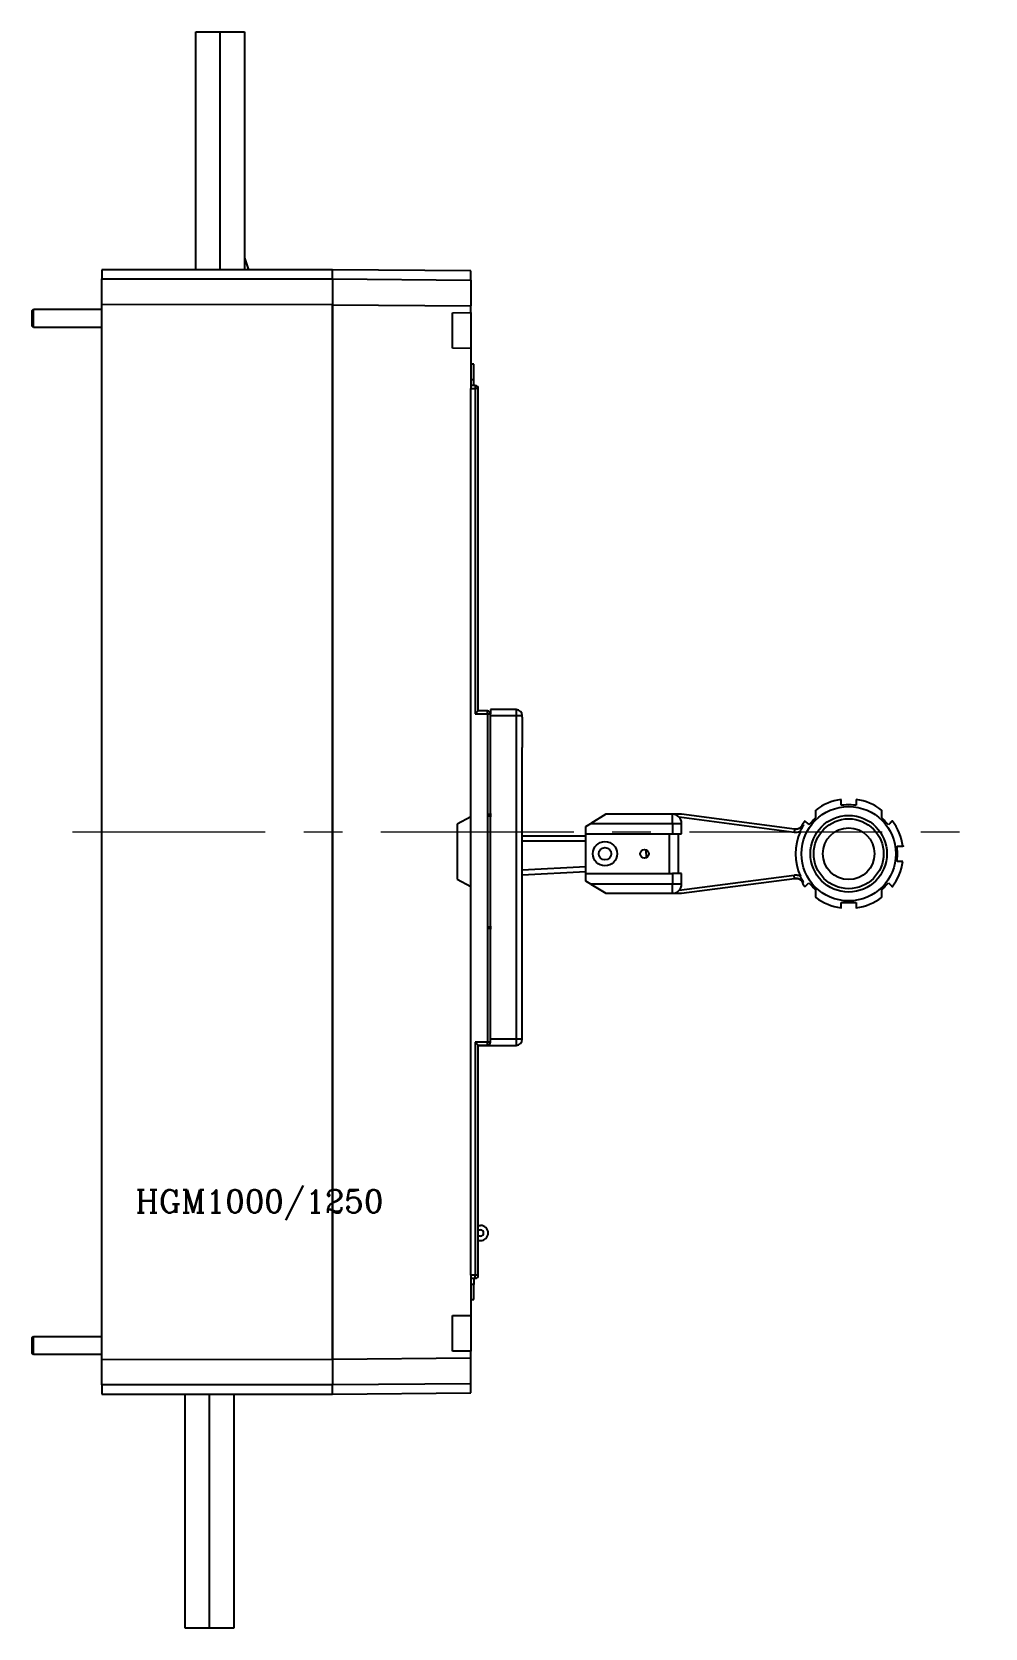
# Model space of a CAD drawing. Header units: millimetres. Extents: x 0 to 314, y 0 to 525.
import ezdxf

# ---------------------------------------------------------------- set-up
doc = ezdxf.new("R2010")
doc.units = ezdxf.units.MM
doc.linetypes.add('CENTERX2', pattern=[101.6, 63.5, -12.7, 12.7, -12.7])
doc.layers.add('FORMAT', color=7, linetype='Continuous')
doc.styles.add('ROMANC', font='ROMANC')

# ---------------------------------------------------------------- blocks, each defined once
blk = doc.blocks.new('hgm1000-1250-l')
at = {"color": 7, "linetype": 'Continuous', "lineweight": 25}
for p, q in [((33907.89, 8454.5), (33915.89, 8454.5)), ((33907.89, 8376.25), (33907.89, 8454.5)), ((33915.89, 8454.5), (33923.89, 8454.5)), ((33915.89, 8376.25), (33915.89, 8454.5)), ((33923.89, 8454.5), (33923.89, 8376.25)), ((33923.89, 8380.21), (33925.23, 8376.25)), ((33952.89, 8376.25), (33876.89, 8376.25)), ((33876.89, 8376.25), (33876.89, 8373.26)), ((33876.89, 8373.26), (33952.89, 8373.26)), ((33876.89, 8364.75), (33876.89, 8373.26)), ((33998.39, 8375.85), (33952.89, 8376.25)), ((33952.89, 8373.26), (33952.89, 8376.25)), ((33952.89, 8373.26), (33952.89, 8364.88)), ((33952.89, 8373.25), (33998.39, 8372.86)), ((33998.39, 8372.86), (33998.39, 8375.85)), ((33998.39, 8372.86), (33998.39, 8364.34)), ((33853.89, 8362.75), (33854.39, 8363.25)), ((33853.89, 8362.75), (33853.89, 8357.76)), ((33854.39, 8363.25), (33876.89, 8363.25)), ((33854.39, 8357.25), (33854.39, 8363.25)), ((33876.89, 8364.75), (33952.89, 8364.88)), ((33876.89, 8017.75), (33876.89, 8364.75)), ((33952.89, 8364.88), (33952.89, 8017.62)), ((33952.89, 8364.74), (33998.39, 8364.34)), ((33952.89, 8017.77), (33952.89, 8364.74)), ((33952.89, 8364.74), (33998.39, 8364.34)), ((33992.39, 8362.1), (33998.39, 8362.15)), ((33992.39, 8350.41), (33992.39, 8362.1)), ((33998.39, 8362.15), (33998.39, 8364.34)), ((33998.39, 8364.34), (33998.39, 8364.34)), ((33998.39, 8362.15), (33998.39, 8350.35)), ((33853.89, 8357.76), (33853.89, 8357.75)), ((33854.39, 8357.25), (33853.89, 8357.75)), ((33876.89, 8357.25), (33854.39, 8357.25)), ((33998.39, 8350.35), (33992.39, 8350.41)), ((33998.39, 8350.35), (33998.39, 8337.67)), ((33999.39, 8345.15), (33998.39, 8345.15)), ((33999.39, 8340.15), (33999.39, 8345.15)), ((33998.39, 8340.15), (33999.39, 8340.15)), ((33999.89, 8338.15), (33998.39, 8338.15)), ((33998.39, 8337.67), (33998.39, 8337.15)), ((33998.39, 8337.15), (33999.89, 8337.15)), ((33998.39, 8045.35), (33998.39, 8337.15)), ((33999.39, 8338.15), (33999.39, 8340.15)), ((33999.89, 8338.15), (33999.89, 8337.15)), ((34000.89, 8337.15), (33999.89, 8337.15)), ((33999.89, 8337.15), (33999.89, 8230.1)), ((34000.89, 8231.1), (34000.89, 8337.15)), ((34000.89, 8231.1), (33999.89, 8230.1)), ((34003.89, 8231.1), (34000.89, 8231.1)), ((34003.89, 8230.1), (34003.89, 8231.1)), ((34013.39, 8231.5), (34004.89, 8231.5)), ((34004.89, 8231.5), (34004.89, 8230.1)), ((34013.39, 8231.5), (34013.39, 8229.5)), ((33999.89, 8230.1), (34003.89, 8230.1)), ((34003.89, 8230.1), (34004.89, 8230.1)), ((34003.89, 8230.1), (34003.89, 8122.1)), ((34004.89, 8197.25), (34004.89, 8230.1)), ((34004.89, 8229.5), (34013.39, 8229.5)), ((34013.39, 8229.5), (34015.39, 8229.5)), ((34013.39, 8229.5), (34013.39, 8123)), ((34015.39, 8229), (34015.39, 8229.5)), ((34015.39, 8229), (34015.39, 8219)), ((34015.39, 8123), (34015.39, 8219)), ((33998.39, 8196.25), (33993.89, 8193.75)), ((34004.59, 8196.25), (34004.59, 8197.25)), ((34004.59, 8197.25), (34004.89, 8197.25)), ((34004.89, 8196.25), (34004.59, 8196.25)), ((34004.89, 8197.25), (34004.89, 8196.25)), ((34004.89, 8160.25), (34004.89, 8196.25)), ((34036.36, 8193.06), (34037.99, 8194.06)), ((34042.86, 8197.06), (34037.99, 8194.06)), ((34037.99, 8194.06), (34064.86, 8194.06)), ((34064.86, 8197.06), (34042.86, 8197.06)), ((34064.86, 8194.06), (34064.86, 8197.06)), ((34067.86, 8197.06), (34064.86, 8197.06)), ((34064.86, 8194.06), (34067.86, 8194.06)), ((34064.86, 8194.06), (34064.86, 8190.56)), ((34067, 8196.17), (34104.94, 8191.17)), ((34105.07, 8192.16), (34067.86, 8197.06)), ((34067.86, 8190.56), (34067.86, 8194.06)), ((34110.43, 8194.26), (34109.78, 8193.61)), ((34135.94, 8193.61), (34135.29, 8194.26)), ((33993.89, 8193.75), (33993.89, 8175.75)), ((34036.36, 8189.83), (34015.39, 8189.83)), ((34036.36, 8190.56), (34036.36, 8193.06)), ((34036.36, 8190.56), (34064.86, 8190.56)), ((34036.36, 8177.56), (34036.36, 8190.56)), ((34063.86, 8177.56), (34063.86, 8190.56)), ((34064.86, 8190.56), (34067.86, 8190.56)), ((34066.86, 8177.56), (34066.86, 8190.56)), ((34105.07, 8192.16), (34104.94, 8191.17)), ((34015.39, 8177.12), (34036.36, 8178.22)), ((33993.89, 8175.75), (33998.39, 8173.25)), ((34036.36, 8175.06), (34036.36, 8177.56)), ((34036.36, 8177.56), (34064.86, 8177.56)), ((34037.99, 8174.06), (34036.36, 8175.06)), ((34064.86, 8174.06), (34037.99, 8174.06)), ((34037.99, 8174.06), (34042.86, 8171.06)), ((34064.86, 8177.56), (34064.86, 8174.06)), ((34067.86, 8177.56), (34064.86, 8177.56)), ((34067.86, 8174.06), (34064.86, 8174.06)), ((34064.86, 8171.06), (34064.86, 8174.06)), ((34104.94, 8176.95), (34067, 8171.96)), ((34067.86, 8174.06), (34067.86, 8177.56)), ((34067.86, 8171.06), (34105.07, 8175.96)), ((34105.07, 8175.96), (34104.94, 8176.95)), ((34107.75, 8174.55), (34108.02, 8174.6)), ((34109.78, 8174.52), (34110.43, 8173.86)), ((34135.29, 8173.86), (34135.94, 8174.52)), ((34042.86, 8171.06), (34064.86, 8171.06)), ((34064.86, 8171.06), (34067.86, 8171.06)), ((34004.59, 8159.25), (34004.59, 8160.25)), ((34004.59, 8160.25), (34004.89, 8160.25)), ((34004.89, 8159.25), (34004.59, 8159.25)), ((34004.89, 8160.25), (34004.89, 8159.25)), ((34004.89, 8122.1), (34004.89, 8159.25)), ((33999.89, 8122.1), (33999.89, 8045.35)), ((34003.89, 8122.1), (33999.89, 8122.1)), ((34000.89, 8121.1), (33999.89, 8122.1)), ((34000.89, 8121.1), (34003.89, 8121.1)), ((34000.89, 8045.35), (34000.89, 8121.1)), ((34000.89, 8121), (34013.39, 8121)), ((34004.89, 8122.1), (34003.89, 8122.1)), ((34003.89, 8121.1), (34003.89, 8122.1)), ((34015.39, 8123), (34013.39, 8123)), ((34013.39, 8123), (34013.39, 8121)), ((34000.89, 8061.75), (34001.64, 8061.75)), ((34000.89, 8060.25), (34001.64, 8060.25)), ((34001.64, 8058.25), (34000.89, 8058.25)), ((34000.89, 8056.75), (34001.64, 8056.75)), ((33999.89, 8045.35), (33998.39, 8045.35)), ((33998.39, 8045.35), (33998.39, 8044.83)), ((33998.39, 8044.83), (33998.39, 8032.15)), ((33998.39, 8044.35), (33999.89, 8044.35)), ((33999.39, 8042.35), (33998.39, 8042.35)), ((33999.39, 8044.35), (33999.39, 8042.35)), ((33999.39, 8037.35), (33999.39, 8042.35)), ((34000.89, 8045.35), (33999.89, 8045.35)), ((33999.89, 8044.35), (33999.89, 8045.35)), ((33998.39, 8037.35), (33999.39, 8037.35)), ((33992.39, 8032.1), (33998.39, 8032.15)), ((33992.39, 8020.41), (33992.39, 8032.1)), ((33998.39, 8032.15), (33998.39, 8020.35)), ((33853.89, 8024.75), (33854.39, 8025.25)), ((33853.89, 8024.75), (33853.89, 8019.75)), ((33854.39, 8025.25), (33876.89, 8025.25)), ((33854.39, 8019.25), (33854.39, 8025.25)), ((33854.39, 8019.25), (33853.89, 8019.75)), ((33876.89, 8019.25), (33854.39, 8019.25)), ((33876.89, 8017.75), (33952.89, 8017.62)), ((33876.89, 8009.24), (33876.89, 8017.75)), ((33952.89, 8017.77), (33998.39, 8018.16)), ((33952.89, 8017.77), (33998.39, 8018.16)), ((33952.89, 8017.62), (33952.89, 8009.24)), ((33998.39, 8020.35), (33992.39, 8020.41)), ((33998.39, 8018.16), (33998.39, 8020.35)), ((33998.39, 8018.16), (33998.39, 8018.16)), ((33998.39, 8009.65), (33998.39, 8018.16)), ((33952.89, 8009.24), (33876.89, 8009.24)), ((33876.89, 8009.24), (33876.89, 8006.25)), ((33876.89, 8006.25), (33952.89, 8006.25)), ((33904.39, 7929.25), (33904.39, 8006.25)), ((33912.39, 7929.25), (33912.39, 8006.25)), ((33920.39, 8006.25), (33920.39, 7929.25)), ((33998.39, 8009.65), (33952.89, 8009.25)), ((33952.89, 8006.25), (33952.89, 8009.24)), ((33952.89, 8006.25), (33998.39, 8006.65)), ((33998.39, 8006.65), (33998.39, 8009.65)), ((33912.39, 7929.25), (33904.39, 7929.25)), ((33920.39, 7929.25), (33912.39, 7929.25))]:
    blk.add_line(p, q, dxfattribs=at)
at = {"color": 8, "linetype": 'Continuous', "lineweight": 25}
for p, q in [((34015.39, 8188.33), (34036.36, 8188.33)), ((34056.07, 8185.38), (34056.16, 8182.78)), ((34036.36, 8179.72), (34015.39, 8178.62)), ((34013.39, 8123), (34004.89, 8123))]:
    blk.add_line(p, q, dxfattribs=at)
at = {"color": 7, "linetype": 'Continuous', "lineweight": 25}
for centre, radius in [((34122.86, 8184.06), 15.53), ((34122.86, 8184.06), 12.6), ((34122.86, 8184.06), 11.5), ((34122.86, 8184.06), 8.5), ((34042.61, 8184.06), 4), ((34042.61, 8184.06), 2.05), ((34055.61, 8184.06), 1.4)]:
    blk.add_circle(centre, radius, dxfattribs=at)
for centre, radius, start, end in [((33999.89, 8337.15), 1, 0, 90), ((34003.89, 8230.1), 1, 0, 90), ((34013.39, 8229.5), 2, 0, 90), ((34122.86, 8184.06), 18, 97.9922, 127.0197), ((34122.86, 8184.06), 16.08, 84.3669, 95.6331), ((34122.86, 8184.06), 18, 52.9855, 82.025), ((34064.86, 8194.06), 3, 0, 90), ((34122.86, 8184.06), 18, 143.0037, 149.7937), ((34122.86, 8184.06), 16.08, 132.1216, 140.6331), ((34122.86, 8184.06), 16.08, 39.3669, 47.8784), ((34122.86, 8184.06), 18, 7.9737, 37.0092), ((34122.86, 8184.06), 17.52, 155.1578, 204.8422), ((34122.86, 8184.06), 16.08, 354.3669, 5.6331), ((34122.86, 8184.06), 18, 322.9853, 352.0066), ((34064.86, 8174.06), 3, 270, 0), ((34122.86, 8184.06), 18, 211.8846, 217.0189), ((34122.86, 8184.06), 16.08, 219.3669, 227.8784), ((34122.86, 8184.06), 16.08, 312.1216, 320.6331), ((34122.86, 8184.06), 18, 232.995, 262.0222), ((34122.86, 8184.06), 16.08, 264.3669, 275.6331), ((34122.86, 8184.06), 18, 277.9893, 307.0097), ((34003.89, 8122.1), 1, 270, 0), ((34013.39, 8123), 2, 270, 0), ((34001.64, 8059.25), 2.5, 270, 90), ((34001.64, 8059.25), 1, 270, 90), ((33999.89, 8045.35), 1, 270, 0)]:
    blk.add_arc(centre, radius, start, end, dxfattribs=at)
for points, knots in [([(34120.36, 8200.06), (34120.36, 8200.12), (34120.36, 8200.21), (34120.36, 8200.32), (34120.36, 8200.44), (34120.36, 8200.63), (34120.36, 8200.83), (34120.36, 8201.02), (34120.36, 8201.14), (34120.36, 8201.26), (34120.36, 8201.37), (34120.36, 8201.47), (34120.36, 8201.56), (34120.36, 8201.63), (34120.36, 8201.7), (34120.36, 8201.76), (34120.36, 8201.79), (34120.36, 8201.82), (34120.36, 8201.84), (34120.36, 8201.87), (34120.36, 8201.88), (34120.36, 8201.89), (34120.36, 8201.89), (34120.36, 8201.89)], [0, 0, 0, 0, 0.049855, 0.074784, 0.099711, 0.149583, 0.255437, 0.308361, 0.361291, 0.414216, 0.467146, 0.520281, 0.573421, 0.626684, 0.679953, 0.733216, 0.786485, 0.786528, 0.839749, 0.893017, 0.946494, 0.999977, 1, 1, 1, 1]), ([(34121.28, 8200.06), (34121.03, 8200.06), (34120.71, 8200.06), (34120.42, 8200.06), (34120.36, 8200.06)], [0, 0, 0, 0, 0.79996, 1, 1, 1, 1]), ([(34125.36, 8200.06), (34125.29, 8200.06), (34125.01, 8200.06), (34124.69, 8200.06), (34124.44, 8200.06)], [0, 0, 0, 0, 0.234307, 1, 1, 1, 1]), ([(34125.36, 8201.89), (34125.36, 8201.89), (34125.36, 8201.89), (34125.36, 8201.88), (34125.36, 8201.86), (34125.36, 8201.83), (34125.36, 8201.78), (34125.36, 8201.71), (34125.36, 8201.64), (34125.36, 8201.54), (34125.36, 8201.44), (34125.36, 8201.32), (34125.36, 8201.18), (34125.36, 8201.03), (34125.36, 8200.87), (34125.36, 8200.69), (34125.36, 8200.43), (34125.36, 8200.21), (34125.36, 8200.06)], [0, 0, 0, 0, 0.000026, 0.062159, 0.124292, 0.186426, 0.248643, 0.310912, 0.373181, 0.43545, 0.497804, 0.560487, 0.62317, 0.685853, 0.748623, 0.811446, 0.874268, 1, 1, 1, 1]), ([(34109.78, 8193.61), (34109.57, 8193.82), (34109.09, 8194.3), (34108.59, 8194.8), (34108.54, 8194.84), (34108.52, 8194.87)], [0, 0, 0, 0, 0.26311, 0.615398, 1, 1, 1, 1]), ([(34112.03, 8198.43), (34112.03, 8198.43), (34112.03, 8198.43), (34112.04, 8198.42), (34112.05, 8198.41), (34112.07, 8198.39), (34112.08, 8198.38)], [0, 0, 0, 0, 0.332772, 0.499543, 0.666279, 1, 1, 1, 1]), ([(34112.08, 8195.99), (34112.08, 8196.31), (34112.08, 8196.94), (34112.08, 8197.62), (34112.08, 8198.13), (34112.08, 8198.3), (34112.08, 8198.38)], [0, 0, 0, 0, 0.248236, 0.497223, 0.748296, 1, 1, 1, 1]), ([(34133.64, 8198.38), (34133.66, 8198.39), (34133.67, 8198.41), (34133.68, 8198.42), (34133.7, 8198.43), (34133.69, 8198.43), (34133.69, 8198.43)], [0, 0, 0, 0, 0.333021, 0.499549, 0.666044, 1, 1, 1, 1]), ([(34133.64, 8198.38), (34133.64, 8198.3), (34133.64, 8198.13), (34133.64, 8197.63), (34133.64, 8196.95), (34133.64, 8196.31), (34133.64, 8195.99)], [0, 0, 0, 0, 0.248384, 0.497369, 0.748316, 1, 1, 1, 1]), ([(34137.2, 8194.87), (34137.21, 8194.88), (34137.26, 8194.92), (34137.16, 8194.83), (34137.01, 8194.68), (34136.74, 8194.41), (34136.39, 8194.05), (34136.09, 8193.76), (34135.94, 8193.61)], [0, 0, 0, 0, 0.059985, 0.239067, 0.418352, 0.636161, 0.817974, 1, 1, 1, 1]), ([(34104.81, 8192.2), (34104.9, 8192.19), (34105.11, 8192.17), (34105.4, 8192.17), (34105.66, 8192.2), (34105.87, 8192.24), (34106.11, 8192.3), (34106.39, 8192.41), (34106.62, 8192.52), (34106.8, 8192.63), (34107.01, 8192.77), (34107.24, 8192.95), (34107.42, 8193.14), (34107.55, 8193.28), (34107.65, 8193.42), (34107.72, 8193.52), (34107.75, 8193.57)], [0, 0, 0, 0, 0.072914, 0.183768, 0.25906, 0.296889, 0.36979, 0.480629, 0.555916, 0.593741, 0.666531, 0.777202, 0.852378, 0.890149, 0.944966, 1, 1, 1, 1]), ([(34104.94, 8191.17), (34105.16, 8191.15), (34105.62, 8191.12), (34106.18, 8191.19), (34106.63, 8191.3), (34106.85, 8191.38), (34106.96, 8191.42)], [0, 0, 0, 0, 0.325749, 0.660933, 0.829831, 1, 1, 1, 1]), ([(34108.02, 8193.53), (34107.99, 8193.48), (34107.9, 8193.36), (34107.75, 8193.16), (34107.55, 8192.96), (34107.37, 8192.8), (34107.18, 8192.66), (34106.97, 8192.53), (34106.71, 8192.4), (34106.46, 8192.3), (34106.21, 8192.23), (34105.97, 8192.17), (34105.71, 8192.14), (34105.48, 8192.13), (34105.26, 8192.14), (34105.13, 8192.16), (34105.07, 8192.16)], [0, 0, 0, 0, 0.045394, 0.133673, 0.21634, 0.294867, 0.340345, 0.428781, 0.511585, 0.590235, 0.663813, 0.737917, 0.812666, 0.887955, 0.943866, 1, 1, 1, 1]), ([(34106.96, 8191.42), (34107.02, 8191.55), (34107.13, 8191.8), (34107.37, 8192.29), (34107.66, 8192.87), (34107.89, 8193.31), (34108.01, 8193.52), (34108.02, 8193.53)], [0, 0, 0, 0, 0.159867, 0.323865, 0.656442, 0.996033, 1, 1, 1, 1]), ([(34108.02, 8193.53), (34107.99, 8193.53), (34107.94, 8193.54), (34107.87, 8193.55), (34107.8, 8193.56), (34107.77, 8193.57), (34107.75, 8193.57)], [0, 0, 0, 0, 0.249948, 0.499916, 0.749948, 1, 1, 1, 1]), ([(34138.86, 8185.64), (34138.86, 8185.9), (34138.86, 8186.22), (34138.86, 8186.5), (34138.86, 8186.56)], [0, 0, 0, 0, 0.79996, 1, 1, 1, 1]), ([(34138.86, 8186.56), (34138.92, 8186.56), (34139.01, 8186.56), (34139.12, 8186.56), (34139.23, 8186.56), (34139.43, 8186.56), (34139.61, 8186.56), (34139.8, 8186.56), (34139.94, 8186.56), (34140.07, 8186.56), (34140.17, 8186.56), (34140.26, 8186.56), (34140.36, 8186.56), (34140.44, 8186.56), (34140.5, 8186.56), (34140.55, 8186.56), (34140.61, 8186.56), (34140.64, 8186.56), (34140.67, 8186.56), (34140.68, 8186.56), (34140.68, 8186.56), (34140.69, 8186.56)], [0, 0, 0, 0, 0.049859, 0.074789, 0.099717, 0.149594, 0.255454, 0.290736, 0.361357, 0.432041, 0.467387, 0.502725, 0.573459, 0.644483, 0.679998, 0.715506, 0.78658, 0.857718, 0.89329, 0.928855, 1, 1, 1, 1]), ([(34138.86, 8181.56), (34138.86, 8181.63), (34138.86, 8181.92), (34138.86, 8182.24), (34138.86, 8182.48)], [0, 0, 0, 0, 0.234307, 1, 1, 1, 1]), ([(34140.69, 8181.56), (34140.69, 8181.56), (34140.69, 8181.56), (34140.68, 8181.56), (34140.66, 8181.56), (34140.63, 8181.56), (34140.58, 8181.56), (34140.51, 8181.56), (34140.43, 8181.56), (34140.34, 8181.56), (34140.24, 8181.56), (34140.11, 8181.56), (34139.98, 8181.56), (34139.83, 8181.56), (34139.66, 8181.56), (34139.49, 8181.56), (34139.23, 8181.56), (34139.01, 8181.56), (34138.86, 8181.56)], [0, 0, 0, 0, 0.000044, 0.062176, 0.124309, 0.186441, 0.248657, 0.310925, 0.373193, 0.435461, 0.497813, 0.560495, 0.623177, 0.685859, 0.748627, 0.811449, 0.874271, 1, 1, 1, 1]), ([(34107.75, 8174.55), (34107.71, 8174.62), (34107.63, 8174.74), (34107.47, 8174.94), (34107.29, 8175.12), (34107.09, 8175.3), (34106.9, 8175.44), (34106.68, 8175.57), (34106.46, 8175.69), (34106.2, 8175.79), (34105.98, 8175.86), (34105.73, 8175.91), (34105.48, 8175.95), (34105.22, 8175.96), (34105.01, 8175.95), (34104.88, 8175.93), (34104.81, 8175.93)], [0, 0, 0, 0, 0.072448, 0.127439, 0.219996, 0.295011, 0.367511, 0.422538, 0.515152, 0.590208, 0.66292, 0.718109, 0.810996, 0.886275, 0.943019, 1, 1, 1, 1]), ([(34106.96, 8176.7), (34106.91, 8176.72), (34106.75, 8176.78), (34106.48, 8176.86), (34106.15, 8176.93), (34105.87, 8176.97), (34105.61, 8176.99), (34105.38, 8176.99), (34105.14, 8176.98), (34105, 8176.96), (34104.94, 8176.95)], [0, 0, 0, 0, 0.081612, 0.245512, 0.410637, 0.576882, 0.661103, 0.787722, 0.914873, 1, 1, 1, 1]), ([(34105.07, 8175.96), (34105.41, 8175.97), (34106.1, 8176), (34107.06, 8175.6), (34107.69, 8175.07), (34107.95, 8174.7), (34108.02, 8174.6)], [0, 0, 0, 0, 0.297338, 0.597028, 0.895508, 1, 1, 1, 1]), ([(34108.02, 8174.6), (34108.01, 8174.6), (34107.89, 8174.81), (34107.66, 8175.25), (34107.37, 8175.83), (34107.13, 8176.32), (34107.02, 8176.57), (34106.96, 8176.7)], [0, 0, 0, 0, 0.003967, 0.338025, 0.676134, 0.836338, 1, 1, 1, 1]), ([(34108.5, 8173.23), (34108.5, 8173.24), (34108.52, 8173.25), (34108.74, 8173.47), (34109.14, 8173.87), (34109.6, 8174.34), (34109.78, 8174.52)], [0, 0, 0, 0, 0.194093, 0.418306, 0.781487, 1, 1, 1, 1]), ([(34135.94, 8174.52), (34136.27, 8174.18), (34136.74, 8173.72), (34137.06, 8173.4), (34137.19, 8173.27), (34137.25, 8173.21), (34137.23, 8173.23), (34137.23, 8173.23)], [0, 0, 0, 0, 0.438527, 0.614498, 0.792266, 0.970233, 1, 1, 1, 1]), ([(34112.08, 8169.74), (34112.07, 8169.73), (34112.05, 8169.72), (34112.04, 8169.7), (34112.03, 8169.69), (34112.03, 8169.69), (34112.03, 8169.7)], [0, 0, 0, 0, 0.333021, 0.49955, 0.666044, 1, 1, 1, 1]), ([(34112.08, 8169.74), (34112.08, 8169.93), (34112.08, 8170.32), (34112.08, 8171.53), (34112.08, 8172.14)], [0, 0, 0, 0, 0.497387, 1, 1, 1, 1]), ([(34120.36, 8166.24), (34120.36, 8166.24), (34120.36, 8166.23), (34120.36, 8166.24), (34120.36, 8166.26), (34120.36, 8166.3), (34120.36, 8166.35), (34120.36, 8166.41), (34120.36, 8166.49), (34120.36, 8166.58), (34120.36, 8166.69), (34120.36, 8166.81), (34120.36, 8166.94), (34120.36, 8167.09), (34120.36, 8167.26), (34120.36, 8167.44), (34120.36, 8167.69), (34120.36, 8167.91), (34120.36, 8168.06)], [0, 0, 0, 0, 0.000056, 0.062187, 0.124319, 0.18645, 0.248666, 0.310933, 0.3732, 0.435467, 0.497819, 0.5605, 0.623181, 0.685862, 0.74863, 0.811451, 0.874272, 1, 1, 1, 1]), ([(34120.36, 8168.06), (34120.43, 8168.06), (34120.72, 8168.06), (34121.04, 8168.06), (34121.28, 8168.06)], [0, 0, 0, 0, 0.234307, 1, 1, 1, 1]), ([(34124.44, 8168.06), (34124.7, 8168.06), (34125.02, 8168.06), (34125.3, 8168.06), (34125.36, 8168.06)], [0, 0, 0, 0, 0.79996, 1, 1, 1, 1]), ([(34125.36, 8168.06), (34125.36, 8168), (34125.36, 8167.91), (34125.36, 8167.8), (34125.36, 8167.69), (34125.36, 8167.5), (34125.36, 8167.29), (34125.36, 8167.11), (34125.36, 8166.98), (34125.36, 8166.86), (34125.36, 8166.75), (34125.36, 8166.66), (34125.36, 8166.57), (34125.36, 8166.49), (34125.36, 8166.42), (34125.36, 8166.37), (34125.36, 8166.33), (34125.36, 8166.31), (34125.36, 8166.28), (34125.36, 8166.26), (34125.36, 8166.24), (34125.36, 8166.23), (34125.36, 8166.24), (34125.36, 8166.24)], [0, 0, 0, 0, 0.049854, 0.074782, 0.099708, 0.14958, 0.25543, 0.308353, 0.361282, 0.414205, 0.467133, 0.520267, 0.573406, 0.626668, 0.679935, 0.733198, 0.786465, 0.786508, 0.839727, 0.892994, 0.94647, 0.999951, 1, 1, 1, 1]), ([(34133.64, 8172.14), (34133.64, 8171.53), (34133.64, 8170.32), (34133.64, 8169.94), (34133.64, 8169.74)], [0, 0, 0, 0, 0.497209, 1, 1, 1, 1]), ([(34133.69, 8169.7), (34133.69, 8169.69), (34133.7, 8169.69), (34133.68, 8169.7), (34133.67, 8169.72), (34133.66, 8169.73), (34133.64, 8169.74)], [0, 0, 0, 0, 0.332772, 0.499543, 0.666279, 1, 1, 1, 1])]:
    blk.add_open_spline(points, degree=3, knots=knots, dxfattribs=at)
at = {"layer": 'FORMAT', "color": 1, "linetype": 'CENTERX2', "lineweight": 18}
blk.add_line((33867.23, 8191.25), (34167.79, 8191.25), dxfattribs=at)
at = {"layer": 'FORMAT', "color": 7, "lineweight": 18}
blk.add_point((34140.89, 8186.56), dxfattribs=at)
at = {"color": 2, "insert": (33887.99, 8073.44), "char_height": 7.5, "attachment_point": 1, "style": 'ROMANC'}
blk.add_mtext_dynamic_manual_height_columns('HGM1000/1250', width=99.0202, gutter_width=1, heights=[0], dxfattribs=at)

msp = doc.modelspace()

# ---------------------------------------------------------------- block references
msp.add_blockref('hgm1000-1250-l', (-33853.89, -7929.25))

doc.saveas('drawing.dxf')
